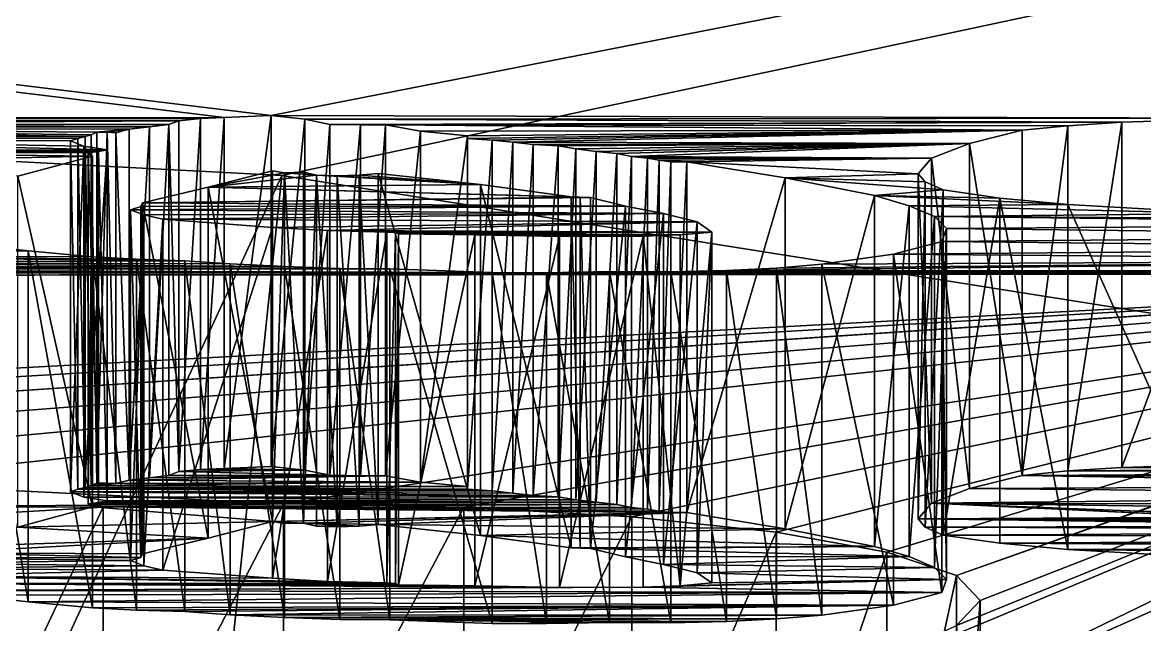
# Model space of a CAD drawing. Extents: x -48.5 to 48.5, y -27 to 68.5.
# Drawn here: x 3.639 to 8.471, y 63.318 to 65.909 of the extents above; entities that cross this region are included whole.
import ezdxf

# ---------------------------------------------------------------- set-up
doc = ezdxf.new("R2010")
doc.units = 0
doc.header["$MEASUREMENT"] = 0
doc.layers.add('STL2DXF', color=7, linetype='Continuous')

msp = doc.modelspace()

# ---------------------------------------------------------------- linework, layer by layer
at = {"layer": 'STL2DXF'}
for points in [[(-10.0756, 65.4965, 53.3657), (-20.0012, 68.5, 75), (4.5083, 65.4991, 53.3845)], [(4.5083, 65.4991, 53.3845), (-20.0012, 68.5, 75), (4.7101, 65.5078, 53.4469)], [(20.0012, 68.5, 75), (4.7101, 65.5078, 53.4469), (-20.0012, 68.5, 75)], [(-20.0012, 68.5, 75), (-4.756, 65.2507, 75), (20.0012, 68.5, 75)], [(20.0012, 68.5, 75), (-4.756, 65.2507, 75), (0, 65.5, 75)], [(20.0012, 68.5, 75), (0, 65.5, 75), (4.756, 65.2507, 75)], [(20.0012, 68.5, 75), (8.9345, 65.4965, 53.3657), (4.7101, 65.5078, 53.4469)], [(20.0012, 68.5, 75), (4.756, 65.2507, 75), (9.46, 64.5057, 75)], [(20.0012, 68.5, 75), (7.6609, 62.7664, 34.0455), (7.3612, 62.8667, 34.7621)], [(20.0012, 68.5, 75), (7.3612, 62.8667, 34.7621), (11.5764, 64.9055, 49.1446)], [(20.0012, 68.5, 75), (9.7985, 61.3593, 23.815), (7.6609, 62.5511, 32.5076)], [(20.0012, 68.5, 75), (7.6609, 62.5511, 32.5076), (7.7631, 62.6587, 33.2766)], [(20.0012, 68.5, 75), (7.7631, 62.6587, 33.2766), (7.6609, 62.7664, 34.0455)], [(4.5083, 65.4991, 53.3845), (-3.1273, 65.4956, 53.3595), (-10.0756, 65.4965, 53.3657)], [(4.4058, 65.4954, 53.3579), (-3.1273, 65.4956, 53.3595), (4.5083, 65.4991, 53.3845)], [(1.4692, 65.4772, 53.2284), (-3.1273, 65.4956, 53.3595), (4.3128, 65.486, 53.2908)], [(4.3128, 65.486, 53.2908), (-3.1273, 65.4956, 53.3595), (4.4058, 65.4954, 53.3579)], [(0, 55), (4.756, 65.2507, 75), (0, 65.5, 75)], [(4.3128, 65.486, 53.2908), (1.6032, 65.47, 53.1769), (1.4692, 65.4772, 53.2284)], [(4.2687, 65.4693, 53.1722), (1.6032, 65.47, 53.1769), (4.3128, 65.486, 53.2908)], [(4.3128, 63.9757, 53.5023), (4.2687, 65.4693, 53.1722), (4.3128, 65.486, 53.2908)], [(4.4058, 65.4954, 53.3579), (4.3128, 63.9757, 53.5023), (4.3128, 65.486, 53.2908)], [(4.3128, 63.9757, 53.5023), (4.4058, 65.4954, 53.3579), (4.4058, 63.9851, 53.5694)], [(4.5083, 65.4991, 53.3845), (4.4058, 63.9851, 53.5694), (4.4058, 65.4954, 53.3579)], [(4.4058, 63.9851, 53.5694), (4.5083, 65.4991, 53.3845), (4.5083, 63.9888, 53.5959)], [(4.7101, 65.5078, 53.4469), (4.5083, 63.9888, 53.5959), (4.5083, 65.4991, 53.3845)], [(4.5083, 63.9888, 53.5959), (4.7101, 65.5078, 53.4469), (4.7101, 63.9975, 53.6584)], [(8.9345, 65.4965, 53.3657), (4.8551, 65.4921, 53.3345), (4.7101, 65.5078, 53.4469)], [(4.8551, 65.4921, 53.3345), (4.7101, 63.9975, 53.6584), (4.7101, 65.5078, 53.4469)], [(4.7101, 63.9975, 53.6584), (4.8551, 65.4921, 53.3345), (4.8551, 63.9818, 53.546)], [(8.3734, 65.479, 53.2409), (4.8551, 65.4921, 53.3345), (8.9345, 65.4965, 53.3657)], [(8.3734, 65.479, 53.2409), (4.9623, 65.4702, 53.1784), (4.8551, 65.4921, 53.3345)], [(4.9623, 65.4702, 53.1784), (4.8551, 63.9818, 53.546), (4.8551, 65.4921, 53.3345)], [(8.3734, 65.479, 53.2409), (5.0947, 65.4685, 53.1659), (4.9623, 65.4702, 53.1784)], [(8.3734, 65.479, 53.2409), (5.2019, 65.4676, 53.1597), (5.0947, 65.4685, 53.1659)], [(8.1401, 65.4643, 53.1363), (5.2019, 65.4676, 53.1597), (8.3734, 65.479, 53.2409)], [(8.3734, 65.479, 53.2409), (8.1401, 63.9788, 53.3442), (8.1401, 65.4643, 53.1363)], [(8.1401, 63.9788, 53.3442), (8.3734, 65.479, 53.2409), (8.3734, 63.9935, 53.4488)], [(8.9345, 65.4965, 53.3657), (8.3734, 63.9935, 53.4488), (8.3734, 65.479, 53.2409)], [(8.3734, 63.9935, 53.4488), (8.9345, 65.4965, 53.3657), (8.9345, 64.0109, 53.5737)], [(4.1867, 65.4589, 53.0972), (1.7277, 65.4554, 53.0723), (1.6032, 65.47, 53.1769)], [(4.1867, 65.4589, 53.0972), (1.6032, 65.47, 53.1769), (4.2687, 65.4693, 53.1722)], [(4.0985, 65.4492, 53.0286), (1.7277, 65.4554, 53.0723), (4.1867, 65.4589, 53.0972)], [(3.9093, 65.4178, 52.8038), (1.9547, 65.4108, 52.7538), (1.7277, 65.4554, 53.0723)], [(3.9093, 65.4178, 52.8038), (1.7277, 65.4554, 53.0723), (3.9345, 65.4256, 52.86)], [(3.9345, 65.4256, 52.86), (1.7277, 65.4554, 53.0723), (3.9597, 65.437, 52.9411)], [(3.9597, 65.437, 52.9411), (1.7277, 65.4554, 53.0723), (4.0985, 65.4492, 53.0286)], [(3.9597, 63.9267, 53.1526), (3.9345, 65.4256, 52.86), (3.9597, 65.437, 52.9411)], [(4.0985, 65.4492, 53.0286), (4.0039, 65.4361, 52.9349), (3.9597, 65.437, 52.9411)], [(4.0039, 65.4361, 52.9349), (3.9597, 63.9267, 53.1526), (3.9597, 65.437, 52.9411)], [(3.9597, 63.9267, 53.1526), (4.0039, 65.4361, 52.9349), (4.0039, 63.9259, 53.1463)], [(4.0039, 65.4361, 52.9349), (4.0985, 65.4492, 53.0286), (4.0417, 65.4344, 52.9224)], [(4.0039, 65.4361, 52.9349), (4.0417, 63.9241, 53.1338), (4.0039, 63.9259, 53.1463)], [(4.0417, 63.9241, 53.1338), (4.0039, 65.4361, 52.9349), (4.0417, 65.4344, 52.9224)], [(4.0985, 63.939, 53.24), (4.0417, 65.4344, 52.9224), (4.0985, 65.4492, 53.0286)], [(4.0417, 65.4344, 52.9224), (4.0985, 63.939, 53.24), (4.0417, 63.9241, 53.1338)], [(4.1867, 65.4589, 53.0972), (4.0985, 63.939, 53.24), (4.0985, 65.4492, 53.0286)], [(4.0985, 63.939, 53.24), (4.1867, 65.4589, 53.0972), (4.1867, 63.9486, 53.3087)], [(4.2687, 65.4693, 53.1722), (4.1867, 63.9486, 53.3087), (4.1867, 65.4589, 53.0972)], [(4.1867, 63.9486, 53.3087), (4.2687, 65.4693, 53.1722), (4.2687, 63.9591, 53.3836)], [(4.2687, 65.4693, 53.1722), (4.3128, 63.9757, 53.5023), (4.2687, 63.9591, 53.3836)], [(4.8551, 63.9818, 53.546), (4.9623, 65.4702, 53.1784), (4.9623, 63.96, 53.3899)], [(5.0947, 65.4685, 53.1659), (4.9623, 63.96, 53.3899), (4.9623, 65.4702, 53.1784)], [(4.9623, 63.96, 53.3899), (5.0947, 65.4685, 53.1659), (5.0947, 63.9582, 53.3774)], [(5.2019, 65.4676, 53.1597), (5.0947, 63.9582, 53.3774), (5.0947, 65.4685, 53.1659)], [(5.0947, 63.9582, 53.3774), (5.2019, 65.4676, 53.1597), (5.2019, 63.9573, 53.3711)], [(7.9446, 65.4449, 52.9973), (5.3532, 65.4405, 52.9661), (5.2019, 65.4676, 53.1597)], [(7.9446, 65.4449, 52.9973), (5.2019, 65.4676, 53.1597), (8.1401, 65.4643, 53.1363)], [(5.3532, 65.4405, 52.9661), (5.2019, 63.9573, 53.3711), (5.2019, 65.4676, 53.1597)], [(5.2019, 63.9573, 53.3711), (5.3532, 65.4405, 52.9661), (5.3532, 63.9302, 53.1776)], [(7.9446, 65.4449, 52.9973), (5.555, 65.4213, 52.8287), (5.3532, 65.4405, 52.9661)], [(5.555, 65.4213, 52.8287), (5.3532, 63.9302, 53.1776), (5.3532, 65.4405, 52.9661)], [(7.9446, 65.4449, 52.9973), (5.6621, 65.4029, 52.6976), (5.555, 65.4099, 52.7476)], [(7.9446, 65.4449, 52.9973), (5.555, 65.4099, 52.7476), (5.555, 65.4213, 52.8287)], [(7.9446, 65.4449, 52.9973), (5.7504, 65.3933, 52.6289), (5.6621, 65.4029, 52.6976)], [(7.7176, 65.388, 52.5915), (5.7504, 65.3933, 52.6289), (7.9446, 65.4449, 52.9973)], [(7.9446, 63.9594, 53.2053), (7.7176, 65.388, 52.5915), (7.9446, 65.4449, 52.9973)], [(8.1401, 65.4643, 53.1363), (7.9446, 63.9594, 53.2053), (7.9446, 65.4449, 52.9973)], [(7.9446, 63.9594, 53.2053), (8.1401, 65.4643, 53.1363), (8.1401, 63.9788, 53.3442)], [(3.8778, 65.4099, 52.7476), (1.9547, 65.4108, 52.7538), (3.9093, 65.4178, 52.8038)], [(4.0039, 65.3609, 52.3979), (2.1439, 65.3548, 52.3542), (1.9547, 65.4108, 52.7538)], [(4.0039, 65.3609, 52.3979), (1.9547, 65.4108, 52.7538), (3.903, 65.3767, 52.5103)], [(3.903, 65.3767, 52.5103), (1.9547, 65.4108, 52.7538), (3.8463, 65.3994, 52.6726)], [(3.8463, 65.3994, 52.6726), (1.9547, 65.4108, 52.7538), (3.8778, 65.4099, 52.7476)], [(3.8778, 63.8996, 52.959), (3.8463, 65.3994, 52.6726), (3.8778, 65.4099, 52.7476)], [(3.8463, 65.3994, 52.6726), (3.8778, 63.8996, 52.959), (3.8463, 63.8891, 52.8841)], [(3.8463, 63.8891, 52.8841), (3.903, 65.3767, 52.5103), (3.8463, 65.3994, 52.6726)], [(3.9093, 63.9075, 53.0152), (3.8778, 65.4099, 52.7476), (3.9093, 65.4178, 52.8038)], [(3.8778, 65.4099, 52.7476), (3.9093, 63.9075, 53.0152), (3.8778, 63.8996, 52.959)], [(3.9345, 63.9154, 53.0714), (3.9093, 65.4178, 52.8038), (3.9345, 65.4256, 52.86)], [(3.9093, 65.4178, 52.8038), (3.9345, 63.9154, 53.0714), (3.9093, 63.9075, 53.0152)], [(3.9345, 65.4256, 52.86), (3.9597, 63.9267, 53.1526), (3.9345, 63.9154, 53.0714)], [(5.3532, 63.9302, 53.1776), (5.555, 65.4213, 52.8287), (5.555, 63.911, 53.0402)], [(5.555, 65.4099, 52.7476), (5.555, 63.911, 53.0402), (5.555, 65.4213, 52.8287)], [(5.555, 63.911, 53.0402), (5.555, 65.4099, 52.7476), (5.555, 63.8996, 52.959)], [(5.6621, 65.4029, 52.6976), (5.555, 63.8996, 52.959), (5.555, 65.4099, 52.7476)], [(5.555, 63.8996, 52.959), (5.6621, 65.4029, 52.6976), (5.6621, 63.8926, 52.9091)], [(5.7504, 65.3933, 52.6289), (5.6621, 63.8926, 52.9091), (5.6621, 65.4029, 52.6976)], [(5.6621, 63.8926, 52.9091), (5.7504, 65.3933, 52.6289), (5.7504, 63.883, 52.8404)], [(7.7176, 65.388, 52.5915), (5.8387, 65.3837, 52.5602), (5.7504, 65.3933, 52.6289)], [(5.8387, 65.3837, 52.5602), (5.7504, 63.883, 52.8404), (5.7504, 65.3933, 52.6289)], [(5.7504, 63.883, 52.8404), (5.8387, 65.3837, 52.5602), (5.8387, 63.8734, 52.7717)], [(7.7176, 65.388, 52.5915), (5.9459, 65.3776, 52.5165), (5.8387, 65.3837, 52.5602)], [(5.9459, 65.3776, 52.5165), (5.8387, 63.8734, 52.7717), (5.8387, 65.3837, 52.5602)], [(7.7176, 65.388, 52.5915), (6.0215, 65.3644, 52.4229), (5.9459, 65.3776, 52.5165)], [(7.7176, 65.388, 52.5915), (6.1098, 65.354, 52.3479), (6.0215, 65.3644, 52.4229)], [(7.7176, 65.388, 52.5915), (6.1981, 65.3443, 52.2792), (6.1098, 65.354, 52.3479)], [(7.7176, 65.388, 52.5915), (6.2611, 65.3312, 52.1856), (6.1981, 65.3443, 52.2792)], [(7.5537, 65.3251, 52.1419), (6.2611, 65.3312, 52.1856), (7.7176, 65.388, 52.5915)], [(7.7176, 63.9025, 52.7994), (7.5537, 65.3251, 52.1419), (7.7176, 65.388, 52.5915)], [(7.7176, 65.388, 52.5915), (7.9446, 63.9594, 53.2053), (7.7176, 63.9025, 52.7994)], [(3.9661, 65.3531, 52.3417), (2.1439, 65.3548, 52.3542), (4.0039, 65.3609, 52.3979)], [(3.9408, 65.3338, 52.2043), (2.2952, 65.2971, 51.9421), (2.1439, 65.3548, 52.3542)], [(3.9408, 65.3338, 52.2043), (2.1439, 65.3548, 52.3542), (3.9219, 65.347, 52.298)], [(3.9219, 65.347, 52.298), (2.1439, 65.3548, 52.3542), (3.9661, 65.3531, 52.3417)], [(3.6193, 65.2473, 51.5861), (2.2952, 65.2971, 51.9421), (3.9408, 65.3338, 52.2043)], [(3.9408, 63.8236, 52.4158), (3.6193, 65.2473, 51.5861), (3.9408, 65.3338, 52.2043)], [(3.903, 65.3767, 52.5103), (3.8463, 63.8891, 52.8841), (3.903, 63.8664, 52.7217)], [(3.903, 63.8664, 52.7217), (4.0039, 65.3609, 52.3979), (3.903, 65.3767, 52.5103)], [(4.0039, 65.3609, 52.3979), (3.903, 63.8664, 52.7217), (4.0039, 63.8507, 52.6093)], [(3.9661, 63.8428, 52.5531), (3.9219, 65.347, 52.298), (3.9661, 65.3531, 52.3417)], [(3.9219, 65.347, 52.298), (3.9661, 63.8428, 52.5531), (3.9219, 63.8367, 52.5094)], [(3.9219, 63.8367, 52.5094), (3.9408, 65.3338, 52.2043), (3.9219, 65.347, 52.298)], [(3.9408, 65.3338, 52.2043), (3.9219, 63.8367, 52.5094), (3.9408, 63.8236, 52.4158)], [(4.0039, 63.8507, 52.6093), (3.9661, 65.3531, 52.3417), (4.0039, 65.3609, 52.3979)], [(3.9661, 65.3531, 52.3417), (4.0039, 63.8507, 52.6093), (3.9661, 63.8428, 52.5531)], [(5.8387, 63.8734, 52.7717), (5.9459, 65.3776, 52.5165), (5.9459, 63.8673, 52.728)], [(6.0215, 65.3644, 52.4229), (5.9459, 63.8673, 52.728), (5.9459, 65.3776, 52.5165)], [(5.9459, 63.8673, 52.728), (6.0215, 65.3644, 52.4229), (6.0215, 63.8542, 52.6343)], [(6.1098, 65.354, 52.3479), (6.0215, 63.8542, 52.6343), (6.0215, 65.3644, 52.4229)], [(6.0215, 63.8542, 52.6343), (6.1098, 65.354, 52.3479), (6.1098, 63.8437, 52.5594)], [(6.1981, 65.3443, 52.2792), (6.1098, 63.8437, 52.5594), (6.1098, 65.354, 52.3479)], [(6.1098, 63.8437, 52.5594), (6.1981, 65.3443, 52.2792), (6.1981, 63.8341, 52.4907)], [(6.2611, 65.3312, 52.1856), (6.1981, 63.8341, 52.4907), (6.1981, 65.3443, 52.2792)], [(6.1981, 63.8341, 52.4907), (6.2611, 65.3312, 52.1856), (6.2611, 63.821, 52.397)], [(6.3305, 65.3251, 52.1419), (6.2611, 63.821, 52.397), (6.2611, 65.3312, 52.1856)], [(7.5537, 65.3251, 52.1419), (6.3305, 65.3251, 52.1419), (6.2611, 65.3312, 52.1856)], [(6.2611, 63.821, 52.397), (6.3305, 65.3251, 52.1419), (6.3305, 63.8148, 52.3533)], [(6.3809, 65.3164, 52.0794), (6.3305, 63.8148, 52.3533), (6.3305, 65.3251, 52.1419)], [(7.5537, 65.3251, 52.1419), (6.3809, 65.3164, 52.0794), (6.3305, 65.3251, 52.1419)], [(6.3305, 63.8148, 52.3533), (6.3809, 65.3164, 52.0794), (6.3809, 63.8061, 52.2909)], [(7.5537, 65.3251, 52.1419), (6.5007, 65.3094, 52.0295), (6.3809, 65.3164, 52.0794)], [(6.4314, 65.3094, 52.0295), (6.3809, 63.8061, 52.2909), (6.3809, 65.3164, 52.0794)], [(6.3809, 65.3164, 52.0794), (6.5007, 65.3094, 52.0295), (6.4314, 65.3094, 52.0295)], [(6.3809, 63.8061, 52.2909), (6.4314, 65.3094, 52.0295), (6.4314, 63.7991, 52.2409)], [(6.5007, 65.3094, 52.0295), (6.4314, 63.7991, 52.2409), (6.4314, 65.3094, 52.0295)], [(6.4314, 63.7991, 52.2409), (6.5007, 65.3094, 52.0295), (6.5007, 63.7991, 52.2409)], [(7.4969, 65.2578, 51.6611), (6.5007, 65.3094, 52.0295), (7.5537, 65.3251, 52.1419)], [(6.9232, 65.2403, 51.5362), (6.5007, 63.7991, 52.2409), (6.5007, 65.3094, 52.0295)], [(7.4969, 65.2578, 51.6611), (6.9232, 65.2403, 51.5362), (6.5007, 65.3094, 52.0295)], [(7.5537, 63.8396, 52.3498), (7.4969, 65.2578, 51.6611), (7.5537, 65.3251, 52.1419)], [(7.5537, 65.3251, 52.1419), (7.7176, 63.9025, 52.7994), (7.5537, 63.8396, 52.3498)], [(4.756, 65.2507, 75), (0, 55), (3.6585, 54.8083)], [(3.6193, 65.2473, 51.5861), (3.9408, 63.8236, 52.4158), (3.6193, 63.737, 51.7976)], [(3.6585, 54.8083), (9.46, 64.5057, 75), (4.756, 65.2507, 75)], [(4.4389, 65.2001, 51.2489), (4.7164, 63.7606, 51.9662), (4.7164, 65.2709, 51.7547)], [(4.7668, 65.2622, 51.6923), (4.4389, 65.2001, 51.2489), (4.7164, 65.2709, 51.7547)], [(4.9055, 65.2517, 51.6174), (4.4389, 65.2001, 51.2489), (4.7668, 65.2622, 51.6923)], [(5.6117, 65.2115, 51.3301), (4.4389, 65.2001, 51.2489), (4.9055, 65.2517, 51.6174)], [(4.7164, 63.7606, 51.9662), (4.7668, 65.2622, 51.6923), (4.7164, 65.2709, 51.7547)], [(4.7668, 65.2622, 51.6923), (4.7164, 63.7606, 51.9662), (4.7668, 63.7519, 51.9037)], [(4.7668, 65.2622, 51.6923), (4.8488, 63.7536, 51.9162), (4.8488, 65.2639, 51.7048)], [(4.8488, 65.2639, 51.7048), (4.9055, 65.2517, 51.6174), (4.7668, 65.2622, 51.6923)], [(4.8488, 63.7536, 51.9162), (4.7668, 65.2622, 51.6923), (4.7668, 63.7519, 51.9037)], [(4.8488, 63.7536, 51.9162), (4.9055, 65.2517, 51.6174), (4.8488, 65.2639, 51.7048)], [(4.9055, 65.2517, 51.6174), (4.8488, 63.7536, 51.9162), (4.9055, 63.7414, 51.8288)], [(4.9938, 63.7388, 51.8101), (4.9055, 65.2517, 51.6174), (4.9055, 63.7414, 51.8288)], [(4.9055, 65.2517, 51.6174), (4.9938, 63.7388, 51.8101), (4.9938, 65.2491, 51.5986)], [(5.6117, 65.2115, 51.3301), (4.9055, 65.2517, 51.6174), (4.9938, 65.2491, 51.5986)], [(4.9938, 65.2491, 51.5986), (5.0884, 63.7414, 51.8288), (5.0884, 65.2517, 51.6174)], [(5.0884, 65.2517, 51.6174), (5.6117, 65.2115, 51.3301), (4.9938, 65.2491, 51.5986)], [(5.0884, 63.7414, 51.8288), (4.9938, 65.2491, 51.5986), (4.9938, 63.7388, 51.8101)], [(5.0884, 65.2517, 51.6174), (5.1703, 63.7484, 51.8787), (5.1703, 65.2587, 51.6673)], [(5.6117, 65.2115, 51.3301), (5.0884, 65.2517, 51.6174), (5.1703, 65.2587, 51.6673)], [(5.1703, 63.7484, 51.8787), (5.0884, 65.2517, 51.6174), (5.0884, 63.7414, 51.8288)], [(5.6117, 63.7012, 51.5416), (5.1703, 65.2587, 51.6673), (5.1703, 63.7484, 51.8787)], [(5.1703, 65.2587, 51.6673), (5.6117, 63.7012, 51.5416), (5.6117, 65.2115, 51.3301)], [(6.5007, 63.7991, 52.2409), (6.9232, 65.2403, 51.5362), (6.9232, 63.73, 51.7476)], [(7.5269, 65.2228, 51.4113), (6.9232, 65.2403, 51.5362), (7.4969, 65.2578, 51.6611)], [(7.3078, 65.1634, 50.9867), (6.9232, 63.73, 51.7476), (6.9232, 65.2403, 51.5362)], [(7.6041, 65.1879, 51.1615), (7.3078, 65.1634, 50.9867), (6.9232, 65.2403, 51.5362)], [(7.6041, 65.1879, 51.1615), (6.9232, 65.2403, 51.5362), (7.5269, 65.2228, 51.4113)], [(7.4969, 65.2578, 51.6611), (7.5537, 63.8396, 52.3498), (7.4969, 63.7723, 51.869)], [(7.4969, 63.7723, 51.869), (7.5269, 65.2228, 51.4113), (7.4969, 65.2578, 51.6611)], [(4.1552, 65.1319, 50.7619), (4.4389, 63.6898, 51.4604), (4.4389, 65.2001, 51.2489)], [(6.0405, 65.1564, 50.9367), (4.1552, 65.1319, 50.7619), (4.4389, 65.2001, 51.2489)], [(6.0026, 65.1581, 50.9492), (4.4389, 65.2001, 51.2489), (5.6117, 65.2115, 51.3301)], [(4.7164, 63.7606, 51.9662), (4.4389, 65.2001, 51.2489), (4.4389, 63.6898, 51.4604)], [(6.0405, 65.1564, 50.9367), (4.4389, 65.2001, 51.2489), (6.0026, 65.1581, 50.9492)], [(6.0026, 63.6479, 51.1607), (5.6117, 65.2115, 51.3301), (5.6117, 63.7012, 51.5416)], [(5.6117, 65.2115, 51.3301), (6.0026, 63.6479, 51.1607), (6.0026, 65.1581, 50.9492)], [(7.5269, 65.2228, 51.4113), (7.4969, 63.7723, 51.869), (7.5269, 63.7373, 51.6193)], [(7.5269, 63.7373, 51.6193), (7.6041, 65.1879, 51.1615), (7.5269, 65.2228, 51.4113)], [(6.0846, 65.1555, 50.9305), (4.1552, 65.1319, 50.7619), (6.0405, 65.1564, 50.9367)], [(6.2359, 65.1188, 50.6682), (4.1552, 65.1319, 50.7619), (6.0846, 65.1555, 50.9305)], [(6.0405, 63.6461, 51.1482), (6.0026, 65.1581, 50.9492), (6.0026, 63.6479, 51.1607)], [(6.0026, 65.1581, 50.9492), (6.0405, 63.6461, 51.1482), (6.0405, 65.1564, 50.9367)], [(6.0846, 63.6452, 51.1419), (6.0405, 65.1564, 50.9367), (6.0405, 63.6461, 51.1482)], [(6.0405, 65.1564, 50.9367), (6.0846, 63.6452, 51.1419), (6.0846, 65.1555, 50.9305)], [(6.0846, 63.6452, 51.1419), (6.2359, 65.1188, 50.6682), (6.0846, 65.1555, 50.9305)], [(6.9232, 63.73, 51.7476), (7.3078, 65.1634, 50.9867), (7.3078, 63.6531, 51.1981)], [(7.8485, 65.1531, 50.9133), (7.3078, 65.1634, 50.9867), (7.6041, 65.1879, 51.1615)], [(7.4575, 65.1203, 50.6792), (7.3078, 63.6531, 51.1981), (7.3078, 65.1634, 50.9867)], [(8.1401, 65.1258, 50.7182), (7.4575, 65.1203, 50.6792), (7.3078, 65.1634, 50.9867)], [(8.1401, 65.1258, 50.7182), (7.3078, 65.1634, 50.9867), (7.8485, 65.1531, 50.9133)], [(7.6041, 65.1879, 51.1615), (7.5269, 63.7373, 51.6193), (7.6041, 63.7023, 51.3695)], [(7.6041, 63.7023, 51.3695), (7.8485, 65.1531, 50.9133), (7.6041, 65.1879, 51.1615)], [(7.8485, 65.1531, 50.9133), (7.6041, 63.7023, 51.3695), (7.8485, 63.6676, 51.1213)], [(8.1401, 63.6403, 50.9262), (7.8485, 65.1531, 50.9133), (7.8485, 63.6676, 51.1213)], [(7.8485, 65.1531, 50.9133), (8.1401, 63.6403, 50.9262), (8.1401, 65.1258, 50.7182)], [(6.3998, 65.0864, 50.4372), (4.1048, 65.1031, 50.5558), (6.2359, 65.1188, 50.6682)], [(6.2359, 65.1188, 50.6682), (4.1048, 65.1031, 50.5558), (4.1489, 65.1162, 50.6495)], [(4.1048, 65.1031, 50.5558), (4.1489, 63.6059, 50.8609), (4.1489, 65.1162, 50.6495)], [(4.1615, 65.0803, 50.3935), (4.1048, 63.5928, 50.7673), (4.1048, 65.1031, 50.5558)], [(4.1489, 63.6059, 50.8609), (4.1048, 65.1031, 50.5558), (4.1048, 63.5928, 50.7673)], [(6.3998, 65.0864, 50.4372), (4.1615, 65.0803, 50.3935), (4.1048, 65.1031, 50.5558)], [(4.1489, 65.1162, 50.6495), (4.1552, 63.6216, 50.9733), (4.1552, 65.1319, 50.7619)], [(6.2359, 65.1188, 50.6682), (4.1489, 65.1162, 50.6495), (4.1552, 65.1319, 50.7619)], [(4.1552, 63.6216, 50.9733), (4.1489, 65.1162, 50.6495), (4.1489, 63.6059, 50.8609)], [(4.4389, 63.6898, 51.4604), (4.1552, 65.1319, 50.7619), (4.1552, 63.6216, 50.9733)], [(6.2359, 65.1188, 50.6682), (6.0846, 63.6452, 51.1419), (6.2359, 63.6085, 50.8797)], [(6.2359, 63.6085, 50.8797), (6.3998, 65.0864, 50.4372), (6.2359, 65.1188, 50.6682)], [(7.3078, 63.6531, 51.1981), (7.4575, 65.1203, 50.6792), (7.4575, 63.6101, 50.8906)], [(8.821, 65.0873, 50.4434), (7.4575, 65.1203, 50.6792), (8.1401, 65.1258, 50.7182)], [(8.821, 65.0873, 50.4434), (7.5663, 65.0733, 50.3435), (7.4575, 65.1203, 50.6792)], [(7.5663, 65.0733, 50.3435), (7.4575, 63.6101, 50.8906), (7.4575, 65.1203, 50.6792)], [(8.821, 63.6018, 50.6514), (8.1401, 65.1258, 50.7182), (8.1401, 63.6403, 50.9262)], [(8.1401, 65.1258, 50.7182), (8.821, 63.6018, 50.6514), (8.821, 65.0873, 50.4434)], [(4.1048, 63.5928, 50.7673), (4.1615, 65.0803, 50.3935), (4.1615, 63.5701, 50.6049)], [(6.3998, 65.0864, 50.4372), (4.2435, 65.062, 50.2623), (4.1615, 65.0803, 50.3935)], [(4.2435, 65.062, 50.2623), (4.1615, 63.5701, 50.6049), (4.1615, 65.0803, 50.3935)], [(4.1615, 63.5701, 50.6049), (4.2435, 65.062, 50.2623), (4.2435, 63.5517, 50.4738)], [(6.5449, 65.0506, 50.1812), (4.2435, 65.062, 50.2623), (6.3998, 65.0864, 50.4372)], [(6.5449, 65.0506, 50.1812), (4.7164, 65.027, 50.0126), (4.2435, 65.062, 50.2623)], [(4.7164, 65.027, 50.0126), (4.2435, 63.5517, 50.4738), (4.2435, 65.062, 50.2623)], [(6.5449, 65.0506, 50.1812), (4.9528, 65.0137, 49.9174), (4.7164, 65.027, 50.0126)], [(6.6079, 65.0069, 49.869), (4.9528, 65.0137, 49.9174), (6.5449, 65.0506, 50.1812)], [(6.3998, 65.0864, 50.4372), (6.2359, 63.6085, 50.8797), (6.3998, 63.5762, 50.6486)], [(6.3998, 63.5762, 50.6486), (6.5449, 65.0506, 50.1812), (6.3998, 65.0864, 50.4372)], [(6.5449, 65.0506, 50.1812), (6.3998, 63.5762, 50.6486), (6.5449, 63.5403, 50.3926)], [(6.5449, 63.5403, 50.3926), (6.6079, 65.0069, 49.869), (6.5449, 65.0506, 50.1812)], [(7.4575, 63.6101, 50.8906), (7.5663, 65.0733, 50.3435), (7.5663, 63.5631, 50.555)], [(9.5713, 65.0628, 50.2686), (7.5663, 65.0733, 50.3435), (8.821, 65.0873, 50.4434)], [(10.3217, 65.0419, 50.1187), (7.6183, 65.0224, 49.9798), (7.5663, 65.0733, 50.3435)], [(10.3217, 65.0419, 50.1187), (7.5663, 65.0733, 50.3435), (9.5713, 65.0628, 50.2686)], [(7.6183, 65.0224, 49.9798), (7.5663, 63.5631, 50.555), (7.5663, 65.0733, 50.3435)], [(4.2435, 63.5517, 50.4738), (4.7164, 65.027, 50.0126), (4.7164, 63.5167, 50.224)], [(4.9528, 65.0137, 49.9174), (4.7164, 63.5167, 50.224), (4.7164, 65.027, 50.0126)], [(4.7164, 63.5167, 50.224), (4.9528, 65.0137, 49.9174), (4.9528, 63.5034, 50.1288)], [(5.2082, 65.0069, 49.869), (4.9528, 63.5034, 50.1288), (4.9528, 65.0137, 49.9174)], [(6.6079, 65.0069, 49.869), (5.2082, 65.0069, 49.869), (4.9528, 65.0137, 49.9174)], [(4.9528, 63.5034, 50.1288), (5.2082, 65.0069, 49.869), (5.2082, 63.4966, 50.0804)], [(6.6079, 65.0069, 49.869), (5.246, 65.0049, 49.8549), (5.2082, 65.0069, 49.869)], [(5.246, 65.0049, 49.8549), (5.2082, 63.4966, 50.0804), (5.2082, 65.0069, 49.869)], [(5.2082, 63.4966, 50.0804), (5.246, 65.0049, 49.8549), (5.246, 63.4947, 50.0663)], [(6.6079, 65.0069, 49.869), (5.2586, 64.999, 49.8128), (5.246, 65.0049, 49.8549)], [(5.2586, 64.999, 49.8128), (5.246, 63.4947, 50.0663), (5.246, 65.0049, 49.8549)], [(5.246, 63.4947, 50.0663), (5.2586, 64.999, 49.8128), (5.2586, 63.4888, 50.0242)], [(6.4708, 64.9949, 49.7831), (5.2586, 64.999, 49.8128), (6.6079, 65.0069, 49.869)], [(6.4708, 64.9949, 49.7831), (5.5865, 64.9947, 49.7815), (5.2586, 64.999, 49.8128)], [(5.5865, 64.9947, 49.7815), (5.2586, 63.4888, 50.0242), (5.2586, 64.999, 49.8128)], [(6.3116, 64.9885, 49.7378), (5.5865, 64.9947, 49.7815), (6.4708, 64.9949, 49.7831)], [(6.4708, 63.4846, 49.9945), (6.3116, 64.9885, 49.7378), (6.4708, 64.9949, 49.7831)], [(6.6079, 65.0069, 49.869), (6.4708, 63.4846, 49.9945), (6.4708, 64.9949, 49.7831)], [(6.4708, 63.4846, 49.9945), (6.6079, 65.0069, 49.869), (6.6079, 63.4966, 50.0804)], [(6.6079, 65.0069, 49.869), (6.5449, 63.5403, 50.3926), (6.6079, 63.4966, 50.0804)], [(7.5663, 63.5631, 50.555), (7.6183, 65.0224, 49.9798), (7.6183, 63.5121, 50.1912)], [(10.3217, 64.9912, 49.7566), (7.5978, 64.9658, 49.5755), (7.6183, 65.0224, 49.9798)], [(7.5978, 64.9658, 49.5755), (7.6183, 63.5121, 50.1912), (7.6183, 65.0224, 49.9798)], [(10.3217, 64.9912, 49.7566), (7.6183, 65.0224, 49.9798), (10.3217, 65.0419, 50.1187)], [(3.6634, 64.9256, 49.2882), (2.5159, 64.937, 49.3694), (3.4112, 64.9544, 49.4943)], [(3.6634, 63.4153, 49.4997), (3.4112, 64.9544, 49.4943), (3.4112, 63.4442, 49.7057)], [(3.4112, 64.9544, 49.4943), (3.6634, 63.4153, 49.4997), (3.6634, 64.9256, 49.2882)], [(5.2586, 63.4888, 50.0242), (5.5865, 64.9947, 49.7815), (5.5865, 63.4844, 49.993)], [(5.9522, 64.9877, 49.7316), (5.5865, 63.4844, 49.993), (5.5865, 64.9947, 49.7815)], [(5.5865, 64.9947, 49.7815), (6.3116, 64.9885, 49.7378), (5.9522, 64.9877, 49.7316)], [(5.5865, 63.4844, 49.993), (5.9522, 64.9877, 49.7316), (5.9522, 63.4774, 49.943)], [(6.3116, 64.9885, 49.7378), (5.9522, 63.4774, 49.943), (5.9522, 64.9877, 49.7316)], [(5.9522, 63.4774, 49.943), (6.3116, 64.9885, 49.7378), (6.3116, 63.4783, 49.9493)], [(6.3116, 64.9885, 49.7378), (6.4708, 63.4846, 49.9945), (6.3116, 63.4783, 49.9493)], [(10.3658, 64.9378, 49.3757), (7.3898, 64.9116, 49.1883), (7.5978, 64.9658, 49.5755)], [(7.3898, 64.9116, 49.1883), (7.5978, 63.4555, 49.7869), (7.5978, 64.9658, 49.5755)], [(10.3658, 64.9378, 49.3757), (7.5978, 64.9658, 49.5755), (10.3217, 64.9912, 49.7566)], [(7.6183, 63.5121, 50.1912), (7.5978, 64.9658, 49.5755), (7.5978, 63.4555, 49.7869)], [(4.3381, 64.8836, 48.9885), (2.1691, 64.8758, 48.9323), (2.3898, 64.9029, 49.1259)], [(3.9408, 64.9002, 49.1072), (2.3898, 64.9029, 49.1259), (3.6634, 64.9256, 49.2882)], [(3.6634, 64.9256, 49.2882), (2.3898, 64.9029, 49.1259), (2.4528, 64.9212, 49.257)], [(4.3381, 64.8836, 48.9885), (2.3898, 64.9029, 49.1259), (4.13, 64.8898, 49.0322)], [(4.13, 64.8898, 49.0322), (2.3898, 64.9029, 49.1259), (3.9408, 64.9002, 49.1072)], [(3.6634, 64.9256, 49.2882), (2.4528, 64.9212, 49.257), (2.5159, 64.937, 49.3694)], [(3.9408, 63.39, 49.3186), (3.6634, 64.9256, 49.2882), (3.6634, 63.4153, 49.4997)], [(3.6634, 64.9256, 49.2882), (3.9408, 63.39, 49.3186), (3.9408, 64.9002, 49.1072)], [(4.13, 63.3795, 49.2437), (3.9408, 64.9002, 49.1072), (3.9408, 63.39, 49.3186)], [(3.9408, 64.9002, 49.1072), (4.13, 63.3795, 49.2437), (4.13, 64.8898, 49.0322)], [(11.5764, 64.9055, 49.1446), (7.3612, 62.8667, 34.7621), (6.8845, 62.9528, 35.3774)], [(11.5764, 64.9055, 49.1446), (6.8845, 62.9528, 35.3774), (7.6609, 63.3136, 37.9545)], [(10.4667, 64.8863, 49.0072), (7.0808, 64.8679, 48.8761), (7.3898, 64.9116, 49.1883)], [(7.0808, 64.8679, 48.8761), (7.3898, 63.4013, 49.3998), (7.3898, 64.9116, 49.1883)], [(10.4667, 64.8863, 49.0072), (7.3898, 64.9116, 49.1883), (10.3658, 64.9378, 49.3757)], [(7.5978, 63.4555, 49.7869), (7.3898, 64.9116, 49.1883), (7.3898, 63.4013, 49.3998)], [(11.5764, 64.9055, 49.1446), (7.6609, 63.3136, 37.9545), (7.7631, 63.4213, 38.7234)], [(11.5764, 64.9055, 49.1446), (7.7631, 63.4213, 38.7234), (7.6609, 63.5289, 39.4924)], [(11.5764, 64.9055, 49.1446), (7.6609, 63.5289, 39.4924), (11.507, 64.8836, 48.9885)], [(5.6621, 64.8329, 48.6263), (-1.3429, 64.8329, 48.6263), (-1.1096, 64.8535, 48.7731)], [(5.6621, 64.8329, 48.6263), (-1.1096, 64.8535, 48.7731), (1.7592, 64.846, 48.72)], [(5.2208, 64.8487, 48.7387), (1.7592, 64.846, 48.72), (1.8538, 64.8522, 48.7637)], [(5.0064, 64.8495, 48.745), (1.8538, 64.8522, 48.7637), (4.7668, 64.8583, 48.8074)], [(4.7668, 64.8583, 48.8074), (1.8538, 64.8522, 48.7637), (1.9295, 64.8574, 48.8012)], [(5.2208, 64.8487, 48.7387), (1.8538, 64.8522, 48.7637), (5.0064, 64.8495, 48.745)], [(4.7668, 64.8583, 48.8074), (1.9295, 64.8574, 48.8012), (2.1691, 64.8758, 48.9323)], [(4.5335, 64.8697, 48.8886), (2.1691, 64.8758, 48.9323), (4.3381, 64.8836, 48.9885)], [(4.7668, 64.8583, 48.8074), (2.1691, 64.8758, 48.9323), (4.5335, 64.8697, 48.8886)], [(4.3381, 63.3734, 49.2), (4.13, 64.8898, 49.0322), (4.13, 63.3795, 49.2437)], [(4.13, 64.8898, 49.0322), (4.3381, 63.3734, 49.2), (4.3381, 64.8836, 48.9885)], [(4.5335, 63.3594, 49.1), (4.3381, 64.8836, 48.9885), (4.3381, 63.3734, 49.2)], [(4.3381, 64.8836, 48.9885), (4.5335, 63.3594, 49.1), (4.5335, 64.8697, 48.8886)], [(4.7668, 63.348, 49.0189), (4.5335, 64.8697, 48.8886), (4.5335, 63.3594, 49.1)], [(4.5335, 64.8697, 48.8886), (4.7668, 63.348, 49.0189), (4.7668, 64.8583, 48.8074)], [(5.0064, 63.3393, 48.9564), (4.7668, 64.8583, 48.8074), (4.7668, 63.348, 49.0189)], [(4.7668, 64.8583, 48.8074), (5.0064, 63.3393, 48.9564), (5.0064, 64.8495, 48.745)], [(10.6432, 64.8391, 48.6701), (6.671, 64.8408, 48.6825), (10.4667, 64.8863, 49.0072)], [(10.4667, 64.8863, 49.0072), (6.671, 64.8408, 48.6825), (6.8869, 64.8519, 48.7622)], [(6.671, 64.8408, 48.6825), (6.8869, 63.3417, 48.9736), (6.8869, 64.8519, 48.7622)], [(10.4667, 64.8863, 49.0072), (6.8869, 64.8519, 48.7622), (7.0808, 64.8679, 48.8761)], [(6.8869, 64.8519, 48.7622), (7.0808, 63.3576, 49.0876), (7.0808, 64.8679, 48.8761)], [(7.0808, 63.3576, 49.0876), (6.8869, 64.8519, 48.7622), (6.8869, 63.3417, 48.9736)], [(7.3898, 63.4013, 49.3998), (7.0808, 64.8679, 48.8761), (7.0808, 63.3576, 49.0876)], [(11.507, 64.8836, 48.9885), (7.6609, 63.5289, 39.4924), (11.362, 64.8399, 48.6763)], [(11.1476, 64.8268, 48.5826), (-0.1545, 64.218, 44.414), (-11.2231, 64.8091, 48.4562)], [(11.1476, 64.8268, 48.5826), (-11.2231, 64.8091, 48.4562), (-10.9015, 64.8146, 48.4952)], [(-10.9015, 64.8146, 48.4952), (-4.7414, 64.8338, 48.6326), (11.1476, 64.8268, 48.5826)], [(11.1476, 64.8268, 48.5826), (-4.7414, 64.8338, 48.6326), (-1.3429, 64.8329, 48.6263)], [(11.1476, 64.8268, 48.5826), (-1.3429, 64.8329, 48.6263), (5.8954, 64.8318, 48.6185)], [(-1.3429, 64.8329, 48.6263), (5.6621, 64.8329, 48.6263), (5.8954, 64.8318, 48.6185)], [(11.1476, 64.8268, 48.5826), (0.6262, 64.2093, 44.3525), (-0.1545, 64.218, 44.414)], [(11.1476, 64.8268, 48.5826), (1.3642, 64.173, 44.093), (0.6262, 64.2093, 44.3525)], [(11.362, 64.8399, 48.6763), (2.0092, 64.1114, 43.6531), (1.3642, 64.173, 44.093)], [(11.362, 64.8399, 48.6763), (1.3642, 64.173, 44.093), (11.1476, 64.8268, 48.5826)], [(1.7592, 64.846, 48.72), (5.2208, 64.8487, 48.7387), (5.6621, 64.8329, 48.6263)], [(11.362, 64.8399, 48.6763), (2.5174, 64.0288, 43.063), (2.0092, 64.1114, 43.6531)], [(11.362, 64.8399, 48.6763), (2.8539, 63.9308, 42.3626), (2.5174, 64.0288, 43.063)], [(11.362, 64.8399, 48.6763), (4.7631, 63.8372, 41.6945), (2.8539, 63.9308, 42.3626)], [(11.362, 64.8399, 48.6763), (5.5396, 63.8231, 41.5932), (4.7631, 63.8372, 41.6945)], [(5.2208, 63.3384, 48.9502), (5.0064, 64.8495, 48.745), (5.0064, 63.3393, 48.9564)], [(5.0064, 64.8495, 48.745), (5.2208, 63.3384, 48.9502), (5.2208, 64.8487, 48.7387)], [(5.6621, 63.3227, 48.8378), (5.2208, 64.8487, 48.7387), (5.2208, 63.3384, 48.9502)], [(5.2208, 64.8487, 48.7387), (5.6621, 63.3227, 48.8378), (5.6621, 64.8329, 48.6263)], [(11.362, 64.8399, 48.6763), (6.2631, 63.7815, 41.2964), (5.5396, 63.8231, 41.5932)], [(5.8954, 63.3216, 48.83), (5.6621, 64.8329, 48.6263), (5.6621, 63.3227, 48.8378)], [(5.6621, 64.8329, 48.6263), (5.8954, 63.3216, 48.83), (5.8954, 64.8318, 48.6185)], [(5.8954, 64.8318, 48.6185), (6.1666, 63.327, 48.869), (6.1666, 64.8373, 48.6576)], [(6.1666, 64.8373, 48.6576), (6.4314, 64.8356, 48.6451), (5.8954, 64.8318, 48.6185)], [(5.8954, 64.8318, 48.6185), (10.908, 64.8356, 48.6451), (11.1476, 64.8268, 48.5826)], [(10.908, 64.8356, 48.6451), (5.8954, 64.8318, 48.6185), (6.4314, 64.8356, 48.6451)], [(6.1666, 63.327, 48.869), (5.8954, 64.8318, 48.6185), (5.8954, 63.3216, 48.83)], [(6.4314, 63.3253, 48.8565), (6.1666, 64.8373, 48.6576), (6.1666, 63.327, 48.869)], [(6.1666, 64.8373, 48.6576), (6.4314, 63.3253, 48.8565), (6.4314, 64.8356, 48.6451)], [(11.362, 64.8399, 48.6763), (6.8845, 63.7154, 40.8243), (6.2631, 63.7815, 41.2964)], [(10.908, 64.8356, 48.6451), (6.4314, 64.8356, 48.6451), (6.671, 64.8408, 48.6825)], [(6.4314, 64.8356, 48.6451), (6.671, 63.3305, 48.894), (6.671, 64.8408, 48.6825)], [(6.671, 63.3305, 48.894), (6.4314, 64.8356, 48.6451), (6.4314, 63.3253, 48.8565)], [(6.8869, 63.3417, 48.9736), (6.671, 64.8408, 48.6825), (6.671, 63.3305, 48.894)], [(10.908, 64.8356, 48.6451), (6.671, 64.8408, 48.6825), (10.6432, 64.8391, 48.6701)], [(11.362, 64.8399, 48.6763), (7.3612, 63.6293, 40.209), (6.8845, 63.7154, 40.8243)], [(11.362, 64.8399, 48.6763), (7.6609, 63.5289, 39.4924), (7.3612, 63.6293, 40.209)], [(9.46, 64.5057, 75), (3.6585, 54.8083), (7.2769, 54.2352)], [(7.2769, 54.2352), (14.0603, 63.2731, 75), (9.46, 64.5057, 75)], [(4.8551, 63.9818, 53.546), (4.3128, 63.9757, 53.5023), (4.4058, 63.9851, 53.5694)], [(4.9623, 63.96, 53.3899), (4.3128, 63.9757, 53.5023), (4.8551, 63.9818, 53.546)], [(4.8551, 63.9818, 53.546), (4.4058, 63.9851, 53.5694), (4.5083, 63.9888, 53.5959)], [(4.8551, 63.9818, 53.546), (4.5083, 63.9888, 53.5959), (4.7101, 63.9975, 53.6584)], [(9.9181, 63.9908, 53.4301), (8.1401, 63.9788, 53.3442), (8.3734, 63.9935, 53.4488)], [(10.1388, 63.9716, 53.2927), (8.1401, 63.9788, 53.3442), (9.9181, 63.9908, 53.4301)], [(8.9661, 64.0066, 53.5425), (8.3734, 63.9935, 53.4488), (8.9345, 64.0109, 53.5737)], [(9.0039, 64.0048, 53.53), (8.3734, 63.9935, 53.4488), (8.9661, 64.0066, 53.5425)], [(9.6281, 64.0039, 53.5238), (8.3734, 63.9935, 53.4488), (9.0039, 64.0048, 53.53)], [(9.9181, 63.9908, 53.4301), (8.3734, 63.9935, 53.4488), (9.6281, 64.0039, 53.5238)], [(5.3532, 63.9302, 53.1776), (4.0417, 63.9241, 53.1338), (4.0985, 63.939, 53.24)], [(5.3532, 63.9302, 53.1776), (4.0985, 63.939, 53.24), (5.2019, 63.9573, 53.3711)], [(5.2019, 63.9573, 53.3711), (4.0985, 63.939, 53.24), (4.1867, 63.9486, 53.3087)], [(5.2019, 63.9573, 53.3711), (4.1867, 63.9486, 53.3087), (4.2687, 63.9591, 53.3836)], [(4.9623, 63.96, 53.3899), (4.2687, 63.9591, 53.3836), (4.3128, 63.9757, 53.5023)], [(5.0947, 63.9582, 53.3774), (4.2687, 63.9591, 53.3836), (4.9623, 63.96, 53.3899)], [(5.2019, 63.9573, 53.3711), (4.2687, 63.9591, 53.3836), (5.0947, 63.9582, 53.3774)], [(10.5739, 63.9156, 52.8931), (7.7176, 63.9025, 52.7994), (7.9446, 63.9594, 53.2053)], [(10.1388, 63.9716, 53.2927), (7.9446, 63.9594, 53.2053), (8.1401, 63.9788, 53.3442)], [(10.3721, 63.9489, 53.1304), (7.9446, 63.9594, 53.2053), (10.1388, 63.9716, 53.2927)], [(10.5739, 63.9156, 52.8931), (7.9446, 63.9594, 53.2053), (10.3721, 63.9489, 53.1304)], [(4.7631, 63.8372, 41.6945), (2.996, 63.824, 41.5999), (2.8539, 63.9308, 42.3626)], [(5.6621, 63.8926, 52.9091), (3.8463, 63.8891, 52.8841), (3.8778, 63.8996, 52.959)], [(5.7504, 63.883, 52.8404), (3.8463, 63.8891, 52.8841), (5.6621, 63.8926, 52.9091)], [(5.9459, 63.8673, 52.728), (3.903, 63.8664, 52.7217), (3.8463, 63.8891, 52.8841)], [(5.9459, 63.8673, 52.728), (3.8463, 63.8891, 52.8841), (5.8387, 63.8734, 52.7717)], [(5.8387, 63.8734, 52.7717), (3.8463, 63.8891, 52.8841), (5.7504, 63.883, 52.8404)], [(5.555, 63.8996, 52.959), (3.8778, 63.8996, 52.959), (3.9093, 63.9075, 53.0152)], [(5.6621, 63.8926, 52.9091), (3.8778, 63.8996, 52.959), (5.555, 63.8996, 52.959)], [(5.555, 63.911, 53.0402), (3.9093, 63.9075, 53.0152), (3.9345, 63.9154, 53.0714)], [(5.555, 63.8996, 52.959), (3.9093, 63.9075, 53.0152), (5.555, 63.911, 53.0402)], [(5.555, 63.911, 53.0402), (3.9345, 63.9154, 53.0714), (5.3532, 63.9302, 53.1776)], [(5.3532, 63.9302, 53.1776), (3.9345, 63.9154, 53.0714), (4.0417, 63.9241, 53.1338)], [(3.9597, 63.9267, 53.1526), (4.0417, 63.9241, 53.1338), (3.9345, 63.9154, 53.0714)], [(4.0417, 63.9241, 53.1338), (3.9597, 63.9267, 53.1526), (4.0039, 63.9259, 53.1463)], [(10.7441, 63.8737, 52.5934), (7.5537, 63.8396, 52.3498), (7.7176, 63.9025, 52.7994)], [(10.7441, 63.8737, 52.5934), (7.7176, 63.9025, 52.7994), (10.5739, 63.9156, 52.8931)], [(3.9867, 63.8231, 41.5932), (2.996, 63.824, 41.5999), (4.7631, 63.8372, 41.6945)], [(6.0215, 63.8542, 52.6343), (3.903, 63.8664, 52.7217), (5.9459, 63.8673, 52.728)], [(6.0215, 63.8542, 52.6343), (4.0039, 63.8507, 52.6093), (3.903, 63.8664, 52.7217)], [(6.1981, 63.8341, 52.4907), (3.9219, 63.8367, 52.5094), (6.1098, 63.8437, 52.5594)], [(6.1098, 63.8437, 52.5594), (3.9219, 63.8367, 52.5094), (3.9661, 63.8428, 52.5531)], [(6.1981, 63.8341, 52.4907), (3.9408, 63.8236, 52.4158), (3.9219, 63.8367, 52.5094)], [(6.1098, 63.8437, 52.5594), (3.9661, 63.8428, 52.5531), (4.0039, 63.8507, 52.6093)], [(4.7631, 63.8372, 41.6945), (3.9867, 62.3375, 41.8012), (3.9867, 63.8231, 41.5932)], [(3.9867, 62.3375, 41.8012), (4.7631, 63.8372, 41.6945), (4.7631, 62.3517, 41.9024)], [(6.1098, 63.8437, 52.5594), (4.0039, 63.8507, 52.6093), (6.0215, 63.8542, 52.6343)], [(5.5396, 63.8231, 41.5932), (4.7631, 62.3517, 41.9024), (4.7631, 63.8372, 41.6945)], [(8.8399, 63.7793, 51.919), (7.4969, 63.7723, 51.869), (7.5537, 63.8396, 52.3498)], [(10.7441, 63.8737, 52.5934), (9.13, 63.8352, 52.3186), (7.5537, 63.8396, 52.3498)], [(8.8399, 63.7793, 51.919), (7.5537, 63.8396, 52.3498), (8.6445, 63.7889, 51.9877)], [(8.6445, 63.7889, 51.9877), (7.5537, 63.8396, 52.3498), (8.4806, 63.8046, 52.1001)], [(8.4806, 63.8046, 52.1001), (7.5537, 63.8396, 52.3498), (8.7454, 63.8247, 52.2437)], [(8.7454, 63.8247, 52.2437), (7.5537, 63.8396, 52.3498), (9.13, 63.8352, 52.3186)], [(3.2631, 63.7815, 41.2964), (2.996, 63.824, 41.5999), (3.9867, 63.8231, 41.5932)], [(3.9867, 63.8231, 41.5932), (3.2631, 62.296, 41.5044), (3.2631, 63.7815, 41.2964)], [(3.2631, 62.296, 41.5044), (3.9867, 63.8231, 41.5932), (3.9867, 62.3375, 41.8012)], [(4.7164, 63.7606, 51.9662), (3.6193, 63.737, 51.7976), (3.9408, 63.8236, 52.4158)], [(6.2611, 63.821, 52.397), (3.9408, 63.8236, 52.4158), (6.1981, 63.8341, 52.4907)], [(4.7164, 63.7606, 51.9662), (3.9408, 63.8236, 52.4158), (6.4314, 63.7991, 52.2409)], [(6.4314, 63.7991, 52.2409), (3.9408, 63.8236, 52.4158), (6.3809, 63.8061, 52.2909)], [(6.3809, 63.8061, 52.2909), (3.9408, 63.8236, 52.4158), (6.3305, 63.8148, 52.3533)], [(6.3305, 63.8148, 52.3533), (3.9408, 63.8236, 52.4158), (6.2611, 63.821, 52.397)], [(6.5007, 63.7991, 52.2409), (4.8488, 63.7536, 51.9162), (4.7164, 63.7606, 51.9662)], [(6.5007, 63.7991, 52.2409), (4.7164, 63.7606, 51.9662), (6.4314, 63.7991, 52.2409)], [(4.7631, 62.3517, 41.9024), (5.5396, 63.8231, 41.5932), (5.5396, 62.3375, 41.8012)], [(6.5007, 63.7991, 52.2409), (5.1703, 63.7484, 51.8787), (4.8488, 63.7536, 51.9162)], [(6.9232, 63.73, 51.7476), (5.1703, 63.7484, 51.8787), (6.5007, 63.7991, 52.2409)], [(6.2631, 63.7815, 41.2964), (5.5396, 62.3375, 41.8012), (5.5396, 63.8231, 41.5932)], [(4.4389, 63.6898, 51.4604), (3.6193, 63.737, 51.7976), (4.7164, 63.7606, 51.9662)], [(4.7164, 63.7606, 51.9662), (4.8488, 63.7536, 51.9162), (4.7668, 63.7519, 51.9037)], [(5.0884, 63.7414, 51.8288), (4.9055, 63.7414, 51.8288), (4.8488, 63.7536, 51.9162)], [(5.0884, 63.7414, 51.8288), (4.8488, 63.7536, 51.9162), (5.1703, 63.7484, 51.8787)], [(4.9055, 63.7414, 51.8288), (5.0884, 63.7414, 51.8288), (4.9938, 63.7388, 51.8101)], [(6.9232, 63.73, 51.7476), (5.6117, 63.7012, 51.5416), (5.1703, 63.7484, 51.8787)], [(5.5396, 62.3375, 41.8012), (6.2631, 63.7815, 41.2964), (6.2631, 62.296, 41.5044)], [(6.8845, 63.7154, 40.8243), (6.2631, 62.296, 41.5044), (6.2631, 63.7815, 41.2964)], [(9.048, 63.7705, 51.8565), (7.4969, 63.7723, 51.869), (8.8399, 63.7793, 51.919)], [(9.7794, 63.7426, 51.6567), (7.5269, 63.7373, 51.6193), (7.4969, 63.7723, 51.869)], [(9.7794, 63.7426, 51.6567), (7.4969, 63.7723, 51.869), (9.6029, 63.7478, 51.6942)], [(9.6029, 63.7478, 51.6942), (7.4969, 63.7723, 51.869), (9.4263, 63.7522, 51.7254)], [(9.4263, 63.7522, 51.7254), (7.4969, 63.7723, 51.869), (9.2435, 63.7609, 51.7879)], [(9.2435, 63.7609, 51.7879), (7.4969, 63.7723, 51.869), (9.048, 63.7705, 51.8565)], [(9.956, 63.7338, 51.5943), (7.5269, 63.7373, 51.6193), (9.7794, 63.7426, 51.6567)], [(4.4389, 63.6898, 51.4604), (3.2914, 63.6514, 51.1856), (3.6193, 63.737, 51.7976)], [(7.3078, 63.6531, 51.1981), (5.6117, 63.7012, 51.5416), (6.9232, 63.73, 51.7476)], [(7.3078, 63.6531, 51.1981), (6.0026, 63.6479, 51.1607), (5.6117, 63.7012, 51.5416)], [(6.2631, 62.296, 41.5044), (6.8845, 63.7154, 40.8243), (6.8845, 62.2299, 41.0322)], [(7.3612, 63.6293, 40.209), (6.8845, 62.2299, 41.0322), (6.8845, 63.7154, 40.8243)], [(11.4314, 63.7233, 51.5194), (7.6041, 63.7023, 51.3695), (7.5269, 63.7373, 51.6193)], [(11.4314, 63.7233, 51.5194), (7.5269, 63.7373, 51.6193), (9.956, 63.7338, 51.5943)], [(11.507, 63.6919, 51.2946), (7.6041, 63.7023, 51.3695), (11.4314, 63.7233, 51.5194)], [(11.507, 63.6919, 51.2946), (7.8485, 63.6676, 51.1213), (7.6041, 63.7023, 51.3695)], [(11.5133, 63.656, 51.0385), (7.8485, 63.6676, 51.1213), (11.507, 63.6919, 51.2946)], [(4.1552, 63.6216, 50.9733), (3.2851, 63.6269, 51.0108), (4.4389, 63.6898, 51.4604)], [(4.4389, 63.6898, 51.4604), (3.2851, 63.6269, 51.0108), (3.2914, 63.6514, 51.1856)], [(7.3078, 63.6531, 51.1981), (6.0405, 63.6461, 51.1482), (6.0026, 63.6479, 51.1607)], [(7.3078, 63.6531, 51.1981), (6.0846, 63.6452, 51.1419), (6.0405, 63.6461, 51.1482)], [(7.4575, 63.6101, 50.8906), (6.0846, 63.6452, 51.1419), (7.3078, 63.6531, 51.1981)], [(7.4575, 63.6101, 50.8906), (6.2359, 63.6085, 50.8797), (6.0846, 63.6452, 51.1419)], [(11.589, 63.6438, 50.9511), (8.1401, 63.6403, 50.9262), (7.8485, 63.6676, 51.1213)], [(11.589, 63.6438, 50.9511), (7.8485, 63.6676, 51.1213), (11.5701, 63.6525, 51.0136)], [(11.5701, 63.6525, 51.0136), (7.8485, 63.6676, 51.1213), (11.5133, 63.656, 51.0385)], [(11.526, 63.6237, 50.8075), (8.1401, 63.6403, 50.9262), (11.589, 63.6438, 50.9511)], [(4.1048, 63.5928, 50.7673), (3.159, 63.5814, 50.6861), (3.2283, 63.6042, 50.8484)], [(4.1489, 63.6059, 50.8609), (3.2283, 63.6042, 50.8484), (3.2851, 63.6269, 51.0108)], [(4.1048, 63.5928, 50.7673), (3.2283, 63.6042, 50.8484), (4.1489, 63.6059, 50.8609)], [(4.1489, 63.6059, 50.8609), (3.2851, 63.6269, 51.0108), (4.1552, 63.6216, 50.9733)], [(7.4575, 63.6101, 50.8906), (6.3998, 63.5762, 50.6486), (6.2359, 63.6085, 50.8797)], [(7.5663, 63.5631, 50.555), (6.3998, 63.5762, 50.6486), (7.4575, 63.6101, 50.8906)], [(6.8845, 62.2299, 41.0322), (7.3612, 63.6293, 40.209), (7.3612, 62.1437, 40.4169)], [(7.6609, 63.5289, 39.4924), (7.3612, 62.1437, 40.4169), (7.3612, 63.6293, 40.209)], [(11.5323, 63.6018, 50.6514), (8.821, 63.6018, 50.6514), (8.1401, 63.6403, 50.9262)], [(11.5323, 63.6018, 50.6514), (8.1401, 63.6403, 50.9262), (11.507, 63.6044, 50.6701)], [(11.507, 63.6044, 50.6701), (8.1401, 63.6403, 50.9262), (11.4629, 63.6053, 50.6764)], [(11.4629, 63.6053, 50.6764), (8.1401, 63.6403, 50.9262), (11.526, 63.6237, 50.8075)], [(4.1615, 63.5701, 50.6049), (3.1149, 63.5587, 50.5237), (3.159, 63.5814, 50.6861)], [(4.2435, 63.5517, 50.4738), (3.1149, 63.5587, 50.5237), (4.1615, 63.5701, 50.6049)], [(4.2435, 63.5517, 50.4738), (3.1149, 63.5263, 50.2927), (3.1149, 63.5587, 50.5237)], [(4.7164, 63.5167, 50.224), (3.1149, 63.5263, 50.2927), (4.2435, 63.5517, 50.4738)], [(4.1615, 63.5701, 50.6049), (3.159, 63.5814, 50.6861), (4.1048, 63.5928, 50.7673)], [(7.5663, 63.5631, 50.555), (6.5449, 63.5403, 50.3926), (6.3998, 63.5762, 50.6486)], [(7.6183, 63.5121, 50.1912), (6.5449, 63.5403, 50.3926), (7.5663, 63.5631, 50.555)], [(5.246, 63.4947, 50.0663), (3.1653, 63.494, 50.0617), (3.1149, 63.5263, 50.2927)], [(5.246, 63.4947, 50.0663), (3.1149, 63.5263, 50.2927), (5.2082, 63.4966, 50.0804)], [(5.2082, 63.4966, 50.0804), (3.1149, 63.5263, 50.2927), (4.9528, 63.5034, 50.1288)], [(4.9528, 63.5034, 50.1288), (3.1149, 63.5263, 50.2927), (4.7164, 63.5167, 50.224)], [(7.5978, 63.4555, 49.7869), (6.3116, 63.4783, 49.9493), (7.6183, 63.5121, 50.1912)], [(7.6183, 63.5121, 50.1912), (6.3116, 63.4783, 49.9493), (6.4708, 63.4846, 49.9945)], [(7.6183, 63.5121, 50.1912), (6.4708, 63.4846, 49.9945), (6.6079, 63.4966, 50.0804)], [(7.6183, 63.5121, 50.1912), (6.6079, 63.4966, 50.0804), (6.5449, 63.5403, 50.3926)], [(7.3612, 62.1437, 40.4169), (7.6609, 63.5289, 39.4924), (7.6609, 62.0434, 39.7004)], [(7.7631, 63.4213, 38.7234), (7.6609, 62.0434, 39.7004), (7.6609, 63.5289, 39.4924)], [(5.2586, 63.4888, 50.0242), (3.1653, 63.494, 50.0617), (5.246, 63.4947, 50.0663)], [(3.1653, 63.494, 50.0617), (5.9522, 63.4774, 49.943), (3.2662, 63.4643, 49.8494)], [(5.9522, 63.4774, 49.943), (3.1653, 63.494, 50.0617), (5.5865, 63.4844, 49.993)], [(5.5865, 63.4844, 49.993), (3.1653, 63.494, 50.0617), (5.2586, 63.4888, 50.0242)], [(7.5978, 63.4555, 49.7869), (3.2662, 63.4643, 49.8494), (6.3116, 63.4783, 49.9493)], [(6.3116, 63.4783, 49.9493), (3.2662, 63.4643, 49.8494), (5.9522, 63.4774, 49.943)], [(7.5978, 63.4555, 49.7869), (3.4112, 63.4442, 49.7057), (3.2662, 63.4643, 49.8494)], [(7.5978, 63.4555, 49.7869), (3.6634, 63.4153, 49.4997), (3.4112, 63.4442, 49.7057)], [(7.3898, 63.4013, 49.3998), (3.6634, 63.4153, 49.4997), (7.5978, 63.4555, 49.7869)], [(7.3898, 63.4013, 49.3998), (3.9408, 63.39, 49.3186), (3.6634, 63.4153, 49.4997)], [(7.3898, 63.4013, 49.3998), (4.13, 63.3795, 49.2437), (3.9408, 63.39, 49.3186)], [(7.3898, 63.4013, 49.3998), (4.3381, 63.3734, 49.2), (4.13, 63.3795, 49.2437)], [(7.3898, 63.4013, 49.3998), (4.5335, 63.3594, 49.1), (4.3381, 63.3734, 49.2)], [(7.0808, 63.3576, 49.0876), (4.5335, 63.3594, 49.1), (7.3898, 63.4013, 49.3998)], [(7.6609, 63.3136, 37.9545), (7.7631, 61.9358, 38.9314), (7.7631, 63.4213, 38.7234)], [(7.6609, 62.0434, 39.7004), (7.7631, 63.4213, 38.7234), (7.7631, 61.9358, 38.9314)], [(7.0808, 63.3576, 49.0876), (4.7668, 63.348, 49.0189), (4.5335, 63.3594, 49.1)], [(6.8869, 63.3417, 48.9736), (4.7668, 63.348, 49.0189), (7.0808, 63.3576, 49.0876)], [(6.8869, 63.3417, 48.9736), (5.0064, 63.3393, 48.9564), (4.7668, 63.348, 49.0189)], [(6.8869, 63.3417, 48.9736), (5.2208, 63.3384, 48.9502), (5.0064, 63.3393, 48.9564)], [(6.671, 63.3305, 48.894), (5.2208, 63.3384, 48.9502), (6.8869, 63.3417, 48.9736)], [(6.1666, 63.327, 48.869), (5.6621, 63.3227, 48.8378), (5.2208, 63.3384, 48.9502)], [(6.1666, 63.327, 48.869), (5.2208, 63.3384, 48.9502), (6.671, 63.3305, 48.894)], [(5.6621, 63.3227, 48.8378), (6.1666, 63.327, 48.869), (5.8954, 63.3216, 48.83)], [(6.671, 63.3305, 48.894), (6.4314, 63.3253, 48.8565), (6.1666, 63.327, 48.869)]]:
    msp.add_3dface(points, dxfattribs=at)

doc.saveas('drawing.dxf')
